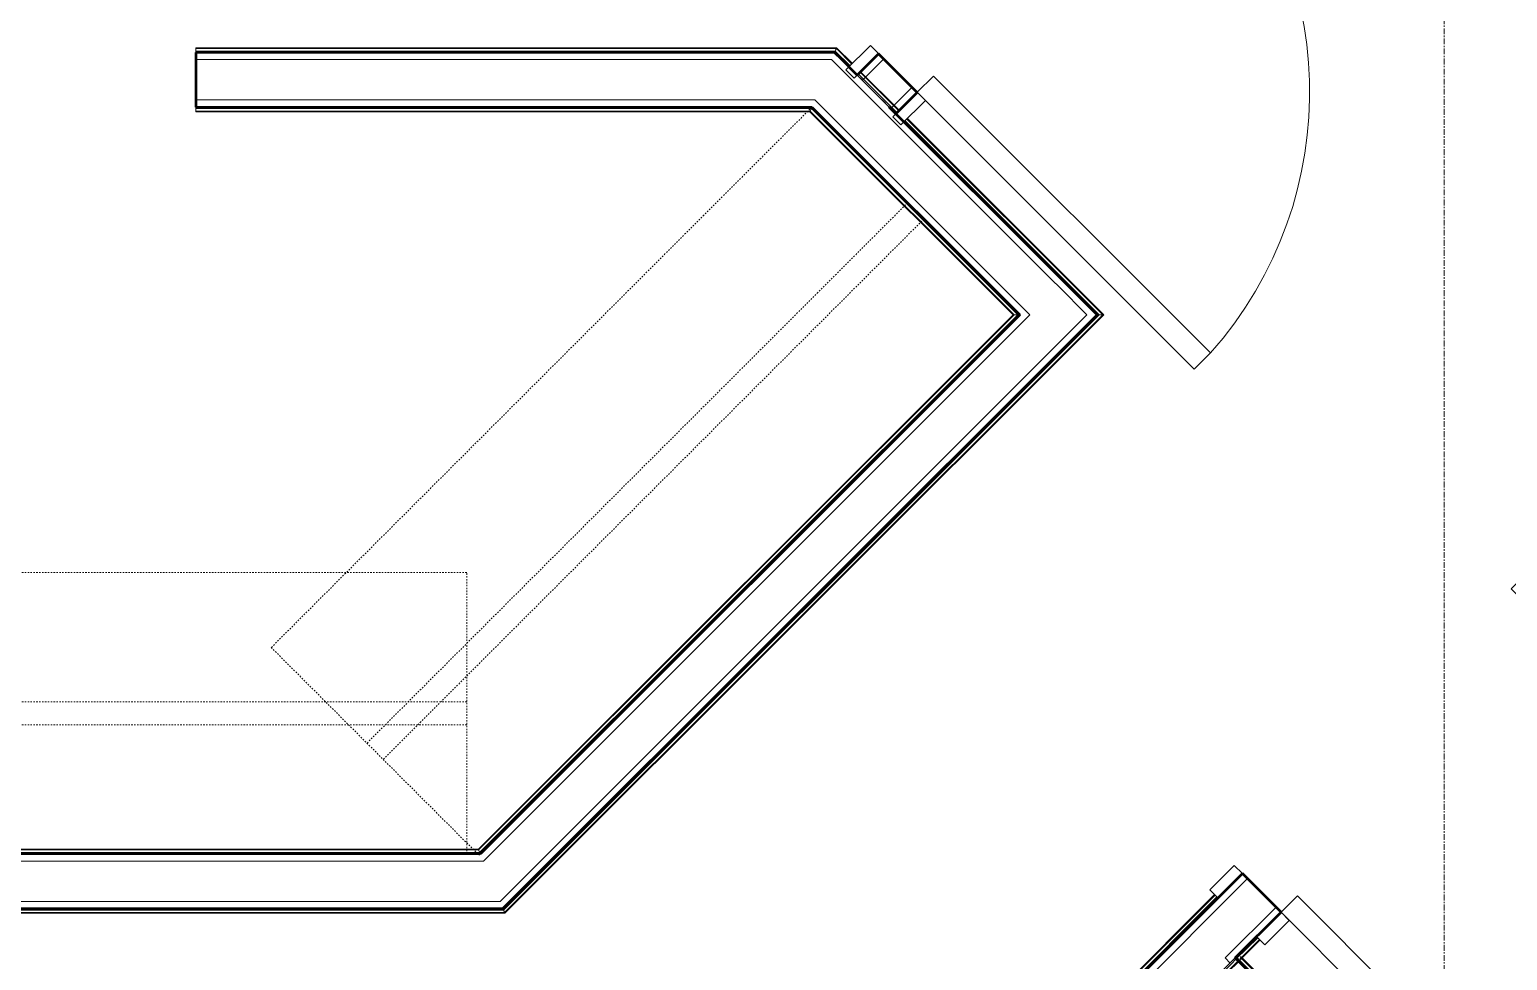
# Model space of a CAD drawing. Header units: inches. Extents: x -4235 to -464, y 9767 to 12344.
# Drawn here: x -3604.1 to -3475.8, y 10201.1 to 10282 of the extents above; entities that cross this region are included whole.
import ezdxf

# ---------------------------------------------------------------- set-up
doc = ezdxf.new("R2010")
doc.units = ezdxf.units.IN
doc.header["$MEASUREMENT"] = 0
doc.linetypes.add('Dash', pattern=[0.25, 0.125, -0.125])
doc.linetypes.add('Grid Line 1_2_', pattern=[0.875, 0.5, -0.125, 0.125, -0.125])
for name, color, linetype, lineweight in [('0-1', 7, 'Continuous', 5), ('0-2', 254, 'Continuous', 9), ('A-DOOR-1', 7, 'Continuous', 9), ('A-DOOR-2', 130, 'Continuous', 20), ('A-DOOR-FRAM-1', 130, 'Continuous', 20), ('A-WALL-1', 250, 'Continuous', 50), ('A-WALL-2', 50, 'Continuous', 13), ('A-WALL-3', 10, 'Continuous', 9), ('A-WALL-4', 254, 'Continuous', 9), ('A-WALL-5', 7, 'Continuous', 9), ('Q-CASE-HDLN-1', 7, 'Dash', 9), ('S-GRID-1', 1, 'Grid Line 1_2_', 9)]:
    doc.layers.add(name, color=color, linetype=linetype, lineweight=lineweight)

# ---------------------------------------------------------------- blocks, each defined once
blk = doc.blocks.new('Basic Wall _ INT - W4BØF - _5_8 GYP - 2X4 WOOD_BATT_ - 5_8 GYP_ - ___-2689615-BACKGROUND - 2ND FLOOR')
at = {"layer": 'A-WALL-3'}
for p, q in [((-3534.24, 10279.96), (-3534.23, 10279.99)), ((-3534.18, 10280.1), (-3534.16, 10280.17)), ((-3534.15, 10280.17), (-3534.09, 10280.32)), ((-3534.09, 10280.32), (-3534.07, 10280.38))]:
    blk.add_line(p, q, dxfattribs=at)
at = {"layer": 'A-WALL-4'}
for p, q in [((-3589.7, 10280.38), (-3589.7, 10280.32)), ((-3589.7, 10280.32), (-3589.7, 10280.17)), ((-3589.7, 10280.32), (-3534.09, 10280.32)), ((-3589.7, 10280.17), (-3589.7, 10280.1)), ((-3589.7, 10279.99), (-3589.7, 10279.96)), ((-3534.24, 10279.96), (-3589.7, 10279.96))]:
    blk.add_line(p, q, dxfattribs=at)
at = {"layer": 'A-WALL-5'}
for p, q in [((-3589.7, 10280.09), (-3589.7, 10280.38)), ((-3589.7, 10280.38), (-3534.07, 10280.38)), ((-3534.19, 10280.09), (-3589.7, 10280.09)), ((-3589.7, 10280.01), (-3589.7, 10280.09)), ((-3589.7, 10279.96), (-3589.7, 10280.01))]:
    blk.add_line(p, q, dxfattribs=at)
at = {"layer": 'A-WALL-5', "flags": 128}
for points in [[(-3534.19, 10280.09), (-3534.19, 10280.09), (-3534.19, 10280.08), (-3534.2, 10280.07), (-3534.2, 10280.05), (-3534.21, 10280.03), (-3534.22, 10280.01)], [(-3534.07, 10280.38), (-3534.12, 10280.26), (-3534.15, 10280.17), (-3534.18, 10280.11), (-3534.19, 10280.09)]]:
    blk.add_lwpolyline(points, dxfattribs=at)
blk = doc.blocks.new('Basic Wall _ INT - W4BØF - _5_8 GYP - 2X4 WOOD_BATT_ - 5_8 GYP_ - ___-2689616-BACKGROUND - 2ND FLOOR')
at = {"layer": 'A-WALL-3'}
for p, q in [((-3536.38, 10274.8), (-3536.35, 10274.86)), ((-3536.35, 10274.86), (-3536.29, 10275.01)), ((-3536.29, 10275.01), (-3536.26, 10275.07)), ((-3536.22, 10275.19), (-3536.21, 10275.21))]:
    blk.add_line(p, q, dxfattribs=at)
at = {"layer": 'A-WALL-4'}
for p, q in [((-3589.7, 10275.21), (-3589.7, 10275.19)), ((-3536.21, 10275.21), (-3589.7, 10275.21)), ((-3589.7, 10275.07), (-3589.7, 10275.01)), ((-3589.7, 10275.01), (-3589.7, 10274.86)), ((-3589.7, 10274.86), (-3589.7, 10274.8)), ((-3589.7, 10274.86), (-3536.35, 10274.86))]:
    blk.add_line(p, q, dxfattribs=at)
at = {"layer": 'A-WALL-5'}
for p, q in [((-3589.7, 10275.17), (-3589.7, 10275.21)), ((-3589.7, 10275.09), (-3589.7, 10275.17)), ((-3589.7, 10275.09), (-3536.26, 10275.09)), ((-3589.7, 10274.8), (-3589.7, 10275.09)), ((-3589.7, 10274.8), (-3536.38, 10274.8))]:
    blk.add_line(p, q, dxfattribs=at)
at = {"layer": 'A-WALL-5', "flags": 128}
for points in [[(-3536.26, 10275.09), (-3536.27, 10275.07), (-3536.29, 10275.01), (-3536.33, 10274.92), (-3536.38, 10274.8)], [(-3536.22, 10275.17), (-3536.23, 10275.15), (-3536.24, 10275.13), (-3536.25, 10275.11), (-3536.25, 10275.1), (-3536.26, 10275.09), (-3536.26, 10275.09)]]:
    blk.add_lwpolyline(points, dxfattribs=at)
blk = doc.blocks.new('Basic Wall _ INT - W4BØF - _5_8 GYP - 2X4 WOOD_BATT_ - 5_8 GYP_ - ___-2689621-BACKGROUND - 2ND FLOOR')
at = {"layer": 'A-WALL-3'}
for p, q in [((-3518.66, 10257.18), (-3518.75, 10257.18)), ((-3518.46, 10257.18), (-3518.66, 10257.18)), ((-3518.37, 10257.18), (-3518.45, 10257.18)), ((-3518.17, 10257.18), (-3518.2, 10257.18)), ((-3565.17, 10210.75), (-3565.15, 10210.69)), ((-3565.15, 10210.69), (-3565.09, 10210.55)), ((-3565.09, 10210.54), (-3565.06, 10210.48)), ((-3565.01, 10210.36), (-3565, 10210.34))]:
    blk.add_line(p, q, dxfattribs=at)
at = {"layer": 'A-WALL-4'}
for p, q in [((-3565.15, 10210.69), (-3518.66, 10257.18)), ((-3518.17, 10257.18), (-3565, 10210.34))]:
    blk.add_line(p, q, dxfattribs=at)
at = {"layer": 'A-WALL-5'}
for p, q in [((-3565.17, 10210.75), (-3518.75, 10257.18)), ((-3518.34, 10257.18), (-3565.06, 10210.46))]:
    blk.add_line(p, q, dxfattribs=at)
at = {"layer": 'A-WALL-5', "flags": 128}
for points in [[(-3518.75, 10257.18), (-3518.58, 10257.18), (-3518.45, 10257.18), (-3518.37, 10257.18), (-3518.34, 10257.18)], [(-3518.34, 10257.18), (-3518.34, 10257.18), (-3518.33, 10257.18), (-3518.31, 10257.18), (-3518.29, 10257.18), (-3518.26, 10257.18), (-3518.23, 10257.18)], [(-3565.06, 10210.46), (-3565.06, 10210.48), (-3565.09, 10210.54), (-3565.13, 10210.63), (-3565.17, 10210.75)], [(-3565.02, 10210.38), (-3565.03, 10210.4), (-3565.04, 10210.42), (-3565.05, 10210.44), (-3565.05, 10210.45), (-3565.05, 10210.46), (-3565.06, 10210.46)]]:
    blk.add_lwpolyline(points, dxfattribs=at)
blk = doc.blocks.new('Basic Wall _ INT - W4BØF - _5_8 GYP - 2X4 WOOD_BATT_ - 5_8 GYP_ - ___-2689622-BACKGROUND - 2ND FLOOR')
at = {"layer": 'A-WALL-3'}
for p, q in [((-3511.42, 10257.18), (-3511.45, 10257.18)), ((-3511.16, 10257.18), (-3511.25, 10257.18)), ((-3510.95, 10257.18), (-3511.16, 10257.18)), ((-3510.86, 10257.18), (-3510.95, 10257.18)), ((-3563.04, 10205.59), (-3563.03, 10205.57)), ((-3562.98, 10205.45), (-3562.95, 10205.39)), ((-3562.95, 10205.38), (-3562.89, 10205.24)), ((-3562.89, 10205.24), (-3562.86, 10205.18))]:
    blk.add_line(p, q, dxfattribs=at)
at = {"layer": 'A-WALL-4'}
for p, q in [((-3511.45, 10257.18), (-3563.04, 10205.59)), ((-3562.89, 10205.24), (-3510.95, 10257.18))]:
    blk.add_line(p, q, dxfattribs=at)
at = {"layer": 'A-WALL-5'}
for p, q in [((-3562.98, 10205.46), (-3511.27, 10257.18)), ((-3562.86, 10205.18), (-3510.86, 10257.18))]:
    blk.add_line(p, q, dxfattribs=at)
at = {"layer": 'A-WALL-5', "flags": 128}
for points in [[(-3511.39, 10257.18), (-3511.36, 10257.18), (-3511.33, 10257.18), (-3511.31, 10257.18), (-3511.29, 10257.18), (-3511.28, 10257.18), (-3511.27, 10257.18)], [(-3511.27, 10257.18), (-3511.25, 10257.18), (-3511.16, 10257.18), (-3511.03, 10257.18), (-3510.86, 10257.18)], [(-3562.98, 10205.46), (-3562.99, 10205.47), (-3562.99, 10205.48), (-3562.99, 10205.49), (-3563, 10205.51), (-3563.01, 10205.53), (-3563.02, 10205.55)], [(-3562.86, 10205.18), (-3562.91, 10205.3), (-3562.95, 10205.39), (-3562.98, 10205.44), (-3562.98, 10205.46)]]:
    blk.add_lwpolyline(points, dxfattribs=at)
blk = doc.blocks.new('OD_CW_Closet - OD_CW_Closet-3110444-BACKGROUND - 2ND FLOOR')
at = {"layer": 'Q-CASE-HDLN-1'}
for p, q in [((67.13, 24), (0.74, 24)), ((0.74, 24), (0.74, -1.51)), ((67.13, -1.51), (67.13, 24)), ((0.74, 12.24), (67.13, 12.24)), ((0.74, 10.24), (67.13, 10.24)), ((0.74, -1.51), (67.13, -1.51))]:
    blk.add_line(p, q, dxfattribs=at)
blk = doc.blocks.new('OD_CW_Closet - OD_CW_Closet-3108933-BACKGROUND - 2ND FLOOR')
at = {"layer": 'Q-CASE-HDLN-1'}
for p, q in [((102.1, 24), (0.74, 24)), ((0.74, 24), (0.74, -0.45)), ((102.1, -0.45), (102.1, 24)), ((0.74, 12.78), (102.1, 12.78)), ((0.74, 10.78), (102.1, 10.78)), ((0.74, -0.45), (102.1, -0.45))]:
    blk.add_line(p, q, dxfattribs=at)
blk = doc.blocks.new('Basic Wall _ INT - W4BØF - _5_8 GYP - 2X4 WOOD_BATT_ - 5_8 GYP_ - ___-2689627-BACKGROUND - 2ND FLOOR')
at = {"layer": 'A-WALL-3'}
for p, q in [((-3667.2, 10210.69), (-3667.34, 10210.55)), ((-3667.14, 10210.75), (-3667.2, 10210.69)), ((-3565.15, 10210.69), (-3565.17, 10210.75)), ((-3565.09, 10210.55), (-3565.15, 10210.69)), ((-3667.52, 10210.36), (-3667.55, 10210.34)), ((-3667.35, 10210.54), (-3667.41, 10210.48)), ((-3565.06, 10210.48), (-3565.09, 10210.54)), ((-3565, 10210.34), (-3565.01, 10210.36))]:
    blk.add_line(p, q, dxfattribs=at)
at = {"layer": 'A-WALL-4'}
for p, q in [((-3565.15, 10210.69), (-3667.2, 10210.69)), ((-3667.55, 10210.34), (-3565, 10210.34))]:
    blk.add_line(p, q, dxfattribs=at)
at = {"layer": 'A-WALL-5'}
for p, q in [((-3565.17, 10210.75), (-3667.14, 10210.75)), ((-3667.55, 10210.34), (-3667.51, 10210.38)), ((-3565.06, 10210.46), (-3667.42, 10210.46))]:
    blk.add_line(p, q, dxfattribs=at)
at = {"layer": 'A-WALL-5', "flags": 128}
for points in [[(-3667.42, 10210.46), (-3667.4, 10210.48), (-3667.35, 10210.54), (-3667.25, 10210.63), (-3667.14, 10210.75)], [(-3565.17, 10210.75), (-3565.13, 10210.63), (-3565.09, 10210.54), (-3565.06, 10210.48), (-3565.06, 10210.46)], [(-3667.51, 10210.38), (-3667.48, 10210.4), (-3667.46, 10210.42), (-3667.45, 10210.44), (-3667.43, 10210.45), (-3667.43, 10210.46), (-3667.42, 10210.46)], [(-3565.06, 10210.46), (-3565.05, 10210.46), (-3565.05, 10210.45), (-3565.05, 10210.44), (-3565.04, 10210.42), (-3565.03, 10210.4), (-3565.02, 10210.38)]]:
    blk.add_lwpolyline(points, dxfattribs=at)
blk = doc.blocks.new('Basic Wall _ INT - W4BØF - _5_8 GYP - 2X4 WOOD_BATT_ - 5_8 GYP_ - ___-2689628-BACKGROUND - 2ND FLOOR')
at = {"layer": 'A-WALL-3'}
for p, q in [((-3676.05, 10205.59), (-3676.07, 10205.57)), ((-3563.03, 10205.57), (-3563.04, 10205.59)), ((-3676.4, 10205.24), (-3676.45, 10205.19)), ((-3676.34, 10205.3), (-3676.4, 10205.24)), ((-3676.05, 10205.24), (-3676.4, 10205.24)), ((-3676.25, 10205.38), (-3676.33, 10205.31)), ((-3676.19, 10205.45), (-3676.25, 10205.39)), ((-3562.95, 10205.39), (-3562.98, 10205.45)), ((-3562.89, 10205.24), (-3562.95, 10205.38)), ((-3562.86, 10205.18), (-3562.89, 10205.24))]:
    blk.add_line(p, q, dxfattribs=at)
at = {"layer": 'A-WALL-4'}
for p, q in [((-3676.05, 10205.59), (-3563.04, 10205.59)), ((-3562.89, 10205.24), (-3676.05, 10205.24))]:
    blk.add_line(p, q, dxfattribs=at)
at = {"layer": 'A-WALL-5'}
for p, q in [((-3562.86, 10205.18), (-3676.46, 10205.18)), ((-3676.17, 10205.46), (-3562.98, 10205.46))]:
    blk.add_line(p, q, dxfattribs=at)
at = {"layer": 'A-WALL-5', "flags": 128}
for points in [[(-3676.17, 10205.46), (-3676.17, 10205.47), (-3676.16, 10205.48), (-3676.15, 10205.49), (-3676.13, 10205.51), (-3676.11, 10205.53), (-3676.09, 10205.55)], [(-3563.02, 10205.55), (-3563.01, 10205.53), (-3563, 10205.51), (-3562.99, 10205.49), (-3562.99, 10205.48), (-3562.99, 10205.47), (-3562.98, 10205.46)], [(-3676.46, 10205.18), (-3676.34, 10205.3), (-3676.25, 10205.39), (-3676.19, 10205.44), (-3676.17, 10205.46)], [(-3562.98, 10205.46), (-3562.98, 10205.44), (-3562.95, 10205.39), (-3562.91, 10205.3), (-3562.86, 10205.18)]]:
    blk.add_lwpolyline(points, dxfattribs=at)
blk = doc.blocks.new('Basic Wall _ INT - W4BØF - _5_8 GYP - 2X4 WOOD_BATT_ - 5_8 GYP_ - ___-2689631-BACKGROUND - 2ND FLOOR')
at = {"layer": 'A-WALL-3'}
for p, q in [((-3536.35, 10274.86), (-3536.38, 10274.8)), ((-3536.29, 10275.01), (-3536.35, 10274.86)), ((-3536.26, 10275.07), (-3536.29, 10275.01)), ((-3536.21, 10275.21), (-3536.22, 10275.19)), ((-3518.75, 10257.18), (-3518.66, 10257.18)), ((-3518.66, 10257.18), (-3518.46, 10257.18)), ((-3518.45, 10257.18), (-3518.37, 10257.18)), ((-3518.2, 10257.18), (-3518.17, 10257.18))]:
    blk.add_line(p, q, dxfattribs=at)
at = {"layer": 'A-WALL-4'}
for p, q in [((-3536.35, 10274.86), (-3518.66, 10257.18)), ((-3518.17, 10257.18), (-3536.21, 10275.21))]:
    blk.add_line(p, q, dxfattribs=at)
at = {"layer": 'A-WALL-5'}
for p, q in [((-3536.26, 10275.09), (-3518.34, 10257.18)), ((-3536.38, 10274.8), (-3518.75, 10257.18))]:
    blk.add_line(p, q, dxfattribs=at)
at = {"layer": 'A-WALL-5', "flags": 128}
for points in [[(-3536.38, 10274.8), (-3536.33, 10274.92), (-3536.29, 10275.01), (-3536.27, 10275.07), (-3536.26, 10275.09)], [(-3536.26, 10275.09), (-3536.26, 10275.09), (-3536.25, 10275.1), (-3536.25, 10275.11), (-3536.24, 10275.13), (-3536.23, 10275.15), (-3536.22, 10275.17)], [(-3518.34, 10257.18), (-3518.37, 10257.18), (-3518.45, 10257.18), (-3518.58, 10257.18), (-3518.75, 10257.18)], [(-3518.23, 10257.18), (-3518.26, 10257.18), (-3518.29, 10257.18), (-3518.31, 10257.18), (-3518.33, 10257.18), (-3518.34, 10257.18), (-3518.34, 10257.18)]]:
    blk.add_lwpolyline(points, dxfattribs=at)
blk = doc.blocks.new('Basic Wall _ INT - W4BØF - _5_8 GYP - 2X4 WOOD_BATT_ - 5_8 GYP_ - ___-2689632-BACKGROUND - 2ND FLOOR')
at = {"layer": 'A-WALL-3'}
for p, q in [((-3534.23, 10279.99), (-3534.24, 10279.96)), ((-3534.16, 10280.17), (-3534.18, 10280.1)), ((-3534.09, 10280.32), (-3534.15, 10280.17)), ((-3534.07, 10280.38), (-3534.09, 10280.32)), ((-3528.92, 10274.64), (-3532.28, 10278)), ((-3532.03, 10278.25), (-3528.67, 10274.89)), ((-3511.45, 10257.18), (-3511.42, 10257.18)), ((-3511.25, 10257.18), (-3511.16, 10257.18)), ((-3511.16, 10257.18), (-3510.95, 10257.18)), ((-3510.95, 10257.18), (-3510.86, 10257.18))]:
    blk.add_line(p, q, dxfattribs=at)
at = {"layer": 'A-WALL-4'}
for p, q in [((-3532.98, 10278.71), (-3534.24, 10279.96)), ((-3534.09, 10280.32), (-3532.74, 10278.96)), ((-3528.85, 10274.75), (-3532.17, 10278.07)), ((-3531.98, 10278.29), (-3528.63, 10274.94)), ((-3511.45, 10257.18), (-3528.21, 10273.94)), ((-3527.96, 10274.18), (-3510.95, 10257.18))]:
    blk.add_line(p, q, dxfattribs=at)
at = {"layer": 'A-WALL-5'}
for p, q in [((-3532.9, 10278.8), (-3534.19, 10280.09)), ((-3534.07, 10280.38), (-3532.69, 10279)), ((-3511.27, 10257.18), (-3528.12, 10274.02)), ((-3527.92, 10274.23), (-3510.86, 10257.18))]:
    blk.add_line(p, q, dxfattribs=at)
at = {"layer": 'A-WALL-5', "flags": 128}
for points in [[(-3534.22, 10280.01), (-3534.21, 10280.03), (-3534.2, 10280.05), (-3534.2, 10280.07), (-3534.19, 10280.08), (-3534.19, 10280.09), (-3534.19, 10280.09)], [(-3534.19, 10280.09), (-3534.18, 10280.11), (-3534.15, 10280.17), (-3534.12, 10280.26), (-3534.07, 10280.38)], [(-3511.27, 10257.18), (-3511.28, 10257.18), (-3511.29, 10257.18), (-3511.31, 10257.18), (-3511.33, 10257.18), (-3511.36, 10257.18), (-3511.39, 10257.18)], [(-3510.86, 10257.18), (-3511.03, 10257.18), (-3511.16, 10257.18), (-3511.25, 10257.18), (-3511.27, 10257.18)]]:
    blk.add_lwpolyline(points, dxfattribs=at)
blk = doc.blocks.new('SWING - SINGLE - FLUSH - 2-10 x 6-8 - PRIVACY-3199407-BACKGROUND - 2ND FLOOR')
at = {"layer": 'A-DOOR-1'}
blk.add_arc((17, 2.37), 34.07, 93.3657, 180, dxfattribs=at)
at = {"layer": 'A-DOOR-2'}
for p, q in [((15, 2.37), (15, 36.38)), ((17, 36.38), (15, 36.38)), ((17, 2.37), (17, 36.38)), ((17, 2.37), (15, 2.37))]:
    blk.add_line(p, q, dxfattribs=at)
at = {"layer": 'A-DOOR-FRAM-1'}
for p, q in [((-17, 3.37), (-20, 3.37)), ((-20, 3.37), (-20, 2.37)), ((-17, 2.37), (-17, 3.37)), ((20, 3.37), (17, 3.37)), ((17, 3.37), (17, 2.37)), ((20, 2.37), (20, 3.37)), ((-20, 2.37), (-17, 2.37)), ((17, 2.37), (20, 2.37)), ((-17, -2.38), (-20, -2.38)), ((-20, -2.38), (-20, -3.38)), ((-17, -3.38), (-17, -2.38)), ((20, -2.38), (17, -2.38)), ((17, -2.38), (17, -3.38)), ((20, -3.38), (20, -2.38)), ((-20, -3.38), (-17, -3.38)), ((17, -3.38), (20, -3.38))]:
    blk.add_line(p, q, dxfattribs=at)
blk = doc.blocks.new('Basic Wall _ INT - W4BØF - _5_8 GYP - 2X4 WOOD_BATT_ - 5_8 GYP_ - ___-2689633-BACKGROUND - 2ND FLOOR')
at = {"layer": 'A-WALL-3'}
for p, q in [((-3499.43, 10201.31), (-3499.45, 10201.3)), ((-3499.4, 10201.34), (-3499.36, 10201.38)), ((-3499.36, 10201.39), (-3499.34, 10201.4)), ((-3499.36, 10201.38), (-3499.36, 10201.39)), ((-3499.34, 10201.4), (-3499.24, 10201.51)), ((-3499.24, 10201.5), (-3499.3, 10201.44)), ((-3499.24, 10201.51), (-3499.15, 10201.59)), ((-3499.15, 10201.59), (-3499.2, 10201.55)), ((-3499.04, 10201.39), (-3498.99, 10201.34)), ((-3498.98, 10201.32), (-3498.9, 10201.25)), ((-3480.4, 10182.45), (-3480.33, 10182.47)), ((-3480.33, 10182.47), (-3480.19, 10182.53)), ((-3480.19, 10182.53), (-3480.12, 10182.56)), ((-3480.54, 10182.39), (-3480.51, 10182.4))]:
    blk.add_line(p, q, dxfattribs=at)
at = {"layer": 'A-WALL-4'}
for p, q in [((-3499.45, 10201.3), (-3499.42, 10201.33)), ((-3480.54, 10182.39), (-3499.45, 10201.3)), ((-3499.42, 10201.33), (-3499.4, 10201.34)), ((-3499, 10201.44), (-3498.95, 10201.38)), ((-3498.93, 10201.37), (-3498.86, 10201.3)), ((-3498.9, 10201.25), (-3480.19, 10182.53))]:
    blk.add_line(p, q, dxfattribs=at)
at = {"layer": 'A-WALL-5'}
for p, q in [((-3480.41, 10182.44), (-3499.36, 10201.39)), ((-3498.86, 10201.3), (-3480.12, 10182.56))]:
    blk.add_line(p, q, dxfattribs=at)
at = {"layer": 'A-WALL-5', "flags": 128}
for points in [[(-3480.41, 10182.44), (-3480.41, 10182.44), (-3480.42, 10182.43), (-3480.44, 10182.43), (-3480.45, 10182.42), (-3480.47, 10182.41), (-3480.49, 10182.41)], [(-3480.12, 10182.56), (-3480.24, 10182.51), (-3480.33, 10182.47), (-3480.39, 10182.45), (-3480.41, 10182.44)]]:
    blk.add_lwpolyline(points, dxfattribs=at)
blk = doc.blocks.new('Basic Wall _ INT - W4BØF - _5_8 GYP - 2X4 WOOD_BATT_ - 5_8 GYP_ - ___-2689635-BACKGROUND - 2ND FLOOR')
at = {"layer": 'A-WALL-3'}
for p, q in [((-3444.83, 10255.88), (-3444.85, 10255.89)), ((-3444.6, 10255.65), (-3444.81, 10255.43)), ((-3444.64, 10255.69), (-3444.7, 10255.75)), ((-3444.56, 10255.6), (-3444.6, 10255.65)), ((-3445.14, 10255.1), (-3445.24, 10255.01)), ((-3445.05, 10255.2), (-3445.13, 10255.12)), ((-3444.99, 10255.25), (-3445.04, 10255.21)), ((-3452.31, 10247.94), (-3452.36, 10247.88)), ((-3452.21, 10248.03), (-3452.3, 10247.94)), ((-3452.1, 10248.15), (-3452.21, 10248.03)), ((-3457.75, 10242.99), (-3453, 10247.74)), ((-3453.13, 10247.11), (-3456.63, 10243.61)), ((-3452.51, 10247.74), (-3453.09, 10247.15)), ((-3457.46, 10242.79), (-3457.55, 10242.7)), ((-3457.4, 10242.84), (-3457.46, 10242.79)), ((-3456.64, 10243.61), (-3457.26, 10242.99)), ((-3457.55, 10242.69), (-3457.67, 10242.58)), ((-3471.43, 10229.32), (-3469.31, 10231.44)), ((-3497.59, 10203.15), (-3495.47, 10205.27)), ((-3502.8, 10197.94), (-3499.45, 10201.3)), ((-3499.64, 10200.61), (-3502.07, 10198.17)), ((-3499.2, 10201.05), (-3499.63, 10200.61)), ((-3498.99, 10201.26), (-3499.05, 10201.19)), ((-3498.91, 10201.34), (-3498.99, 10201.26)), ((-3502.11, 10198.13), (-3502.56, 10197.69)), ((-3502.77, 10197.48), (-3502.85, 10197.4)), ((-3502.7, 10197.55), (-3502.76, 10197.48)), ((-3518.75, 10181.99), (-3518.72, 10181.98)), ((-3518.61, 10181.94), (-3518.55, 10181.91)), ((-3518.54, 10181.91), (-3518.4, 10181.85)), ((-3518.4, 10181.85), (-3518.34, 10181.82))]:
    blk.add_line(p, q, dxfattribs=at)
at = {"layer": 'A-WALL-4'}
for p, q in [((-3453, 10247.74), (-3444.85, 10255.89)), ((-3444.85, 10255.89), (-3444.82, 10255.86)), ((-3444.84, 10255.73), (-3444.76, 10255.81)), ((-3444.82, 10255.86), (-3444.79, 10255.83)), ((-3444.56, 10255.6), (-3444.81, 10255.35)), ((-3444.79, 10255.83), (-3444.76, 10255.81)), ((-3444.76, 10255.81), (-3444.76, 10255.81)), ((-3444.76, 10255.81), (-3444.75, 10255.79)), ((-3444.75, 10255.79), (-3444.56, 10255.6)), ((-3445.26, 10254.98), (-3452.1, 10248.15)), ((-3445.14, 10255.02), (-3445.24, 10254.92)), ((-3445.05, 10255.11), (-3445.13, 10255.03)), ((-3444.99, 10255.16), (-3445.04, 10255.12)), ((-3452.22, 10247.94), (-3452.27, 10247.88)), ((-3452.13, 10248.03), (-3452.22, 10247.94)), ((-3452.01, 10248.15), (-3452.12, 10248.03)), ((-3456.89, 10243.68), (-3453.45, 10247.11)), ((-3452.42, 10247.74), (-3456.54, 10243.61)), ((-3453.44, 10247.13), (-3452.83, 10247.74)), ((-3469.31, 10231.44), (-3457.75, 10242.99)), ((-3457.58, 10242.99), (-3456.95, 10243.61)), ((-3457.37, 10242.79), (-3457.46, 10242.7)), ((-3457.31, 10242.84), (-3457.37, 10242.79)), ((-3456.55, 10243.61), (-3457.17, 10242.99)), ((-3457.67, 10242.58), (-3469.06, 10231.19)), ((-3457.46, 10242.69), (-3457.58, 10242.58)), ((-3499.42, 10201.33), (-3497.59, 10203.15)), ((-3497.34, 10202.91), (-3498.91, 10201.34)), ((-3499.6, 10200.56), (-3502.51, 10197.65)), ((-3502.26, 10198.31), (-3499.8, 10200.77)), ((-3499.8, 10200.77), (-3499.36, 10201.21)), ((-3499.15, 10201), (-3499.59, 10200.57)), ((-3498.95, 10201.21), (-3499.01, 10201.15)), ((-3498.86, 10201.3), (-3498.95, 10201.21)), ((-3518.75, 10181.99), (-3502.8, 10197.94)), ((-3502.72, 10197.85), (-3502.27, 10198.29)), ((-3502.85, 10197.4), (-3518.4, 10181.85)), ((-3502.72, 10197.44), (-3502.8, 10197.35)), ((-3502.66, 10197.5), (-3502.72, 10197.44))]:
    blk.add_line(p, q, dxfattribs=at)
at = {"layer": 'A-WALL-5'}
for p, q in [((-3452.83, 10247.74), (-3444.85, 10255.72)), ((-3445.26, 10254.9), (-3452, 10248.15)), ((-3469.22, 10231.35), (-3457.58, 10242.99)), ((-3457.58, 10242.58), (-3469.01, 10231.15)), ((-3499.36, 10201.21), (-3497.5, 10203.06)), ((-3497.3, 10202.86), (-3498.86, 10201.3)), ((-3518.62, 10181.94), (-3502.72, 10197.85)), ((-3502.8, 10197.35), (-3518.34, 10181.82))]:
    blk.add_line(p, q, dxfattribs=at)
at = {"layer": 'A-WALL-5', "flags": 128}
for points in [[(-3518.62, 10181.94), (-3518.63, 10181.94), (-3518.63, 10181.95), (-3518.65, 10181.95), (-3518.66, 10181.96), (-3518.68, 10181.97), (-3518.71, 10181.98)], [(-3518.34, 10181.82), (-3518.45, 10181.87), (-3518.55, 10181.91), (-3518.6, 10181.93), (-3518.62, 10181.94)]]:
    blk.add_lwpolyline(points, dxfattribs=at)
blk = doc.blocks.new('Basic Wall _ INT - W4BØF - _5_8 GYP - 2X4 WOOD_BATT_ - 5_8 GYP_ - ___-2689636-BACKGROUND - 2ND FLOOR')
at = {"layer": 'A-WALL-3'}
for p, q in [((-3445.14, 10262.81), (-3445.26, 10262.69)), ((-3444.85, 10262.61), (-3444.87, 10262.63)), ((-3474.79, 10232.68), (-3472.66, 10234.8)), ((-3500.95, 10206.51), (-3498.83, 10208.63)), ((-3523.91, 10184.13), (-3523.85, 10184.11)), ((-3523.85, 10184.11), (-3523.7, 10184.05)), ((-3523.7, 10184.05), (-3523.64, 10184.02)), ((-3523.52, 10183.97), (-3523.5, 10183.96))]:
    blk.add_line(p, q, dxfattribs=at)
at = {"layer": 'A-WALL-4'}
for p, q in [((-3445.26, 10262.69), (-3472.91, 10235.04)), ((-3472.66, 10234.8), (-3444.85, 10262.61)), ((-3445.14, 10262.9), (-3445.26, 10262.78)), ((-3445.1, 10262.87), (-3445.06, 10262.82)), ((-3444.99, 10262.75), (-3444.95, 10262.71)), ((-3444.95, 10262.71), (-3444.94, 10262.7)), ((-3444.94, 10262.7), (-3444.89, 10262.66)), ((-3501.2, 10206.76), (-3523.85, 10184.11)), ((-3523.5, 10183.96), (-3500.95, 10206.51))]:
    blk.add_line(p, q, dxfattribs=at)
at = {"layer": 'A-WALL-5'}
for p, q in [((-3445.26, 10262.78), (-3472.96, 10235.09)), ((-3444.94, 10262.7), (-3472.75, 10234.88)), ((-3444.89, 10262.66), (-3444.88, 10262.64)), ((-3444.88, 10262.64), (-3444.85, 10262.61)), ((-3501.24, 10206.8), (-3523.91, 10184.13)), ((-3501.04, 10206.6), (-3523.62, 10184.01))]:
    blk.add_line(p, q, dxfattribs=at)
at = {"layer": 'A-WALL-5', "flags": 128}
for points in [[(-3523.62, 10184.01), (-3523.64, 10184.02), (-3523.7, 10184.05), (-3523.79, 10184.08), (-3523.91, 10184.13)], [(-3523.54, 10183.98), (-3523.56, 10183.99), (-3523.58, 10184), (-3523.6, 10184), (-3523.61, 10184.01), (-3523.62, 10184.01), (-3523.62, 10184.01)]]:
    blk.add_lwpolyline(points, dxfattribs=at)
blk = doc.blocks.new('CTR - 1st Phase - Unit Layouts_rvt-1-BACKGROUND - 2ND FLOOR')
at = {"layer": 'A-WALL-1'}
for p, q in [((-3534.24, 10279.96), (-3589.7, 10279.96)), ((-3589.7, 10279.96), (-3589.7, 10275.21)), ((-3533.61, 10279.34), (-3534.24, 10279.96)), ((-3532.28, 10278), (-3533.61, 10279.34)), ((-3530.42, 10279.86), (-3532.28, 10278)), ((-3527.06, 10276.5), (-3530.42, 10279.86)), ((-3528.92, 10274.64), (-3527.06, 10276.5)), ((-3589.7, 10275.21), (-3536.21, 10275.21)), ((-3536.21, 10275.21), (-3518.17, 10257.18)), ((-3514.81, 10260.53), (-3529.49, 10275.21)), ((-3529.49, 10275.21), (-3528.92, 10274.64)), ((-3511.89, 10257.62), (-3514.81, 10260.53)), ((-3518.17, 10257.18), (-3565, 10210.34)), ((-3563.04, 10205.59), (-3511.45, 10257.18)), ((-3511.45, 10257.18), (-3511.89, 10257.62)), ((-3565, 10210.34), (-3667.55, 10210.34)), ((-3498.83, 10208.63), (-3518.75, 10188.71)), ((-3495.47, 10205.27), (-3498.83, 10208.63)), ((-3667.55, 10205.59), (-3569.75, 10205.59)), ((-3569.75, 10205.59), (-3563.92, 10205.59)), ((-3563.92, 10205.59), (-3563.04, 10205.59)), ((-3499.45, 10201.3), (-3495.47, 10205.27)), ((-3485.29, 10187.14), (-3499.45, 10201.3))]:
    blk.add_line(p, q, dxfattribs=at)
at = {"layer": 'A-WALL-2'}
for p, q in [((-3589.7, 10279.34), (-3534.5, 10279.34)), ((-3534.5, 10279.34), (-3531, 10275.84)), ((-3531.83, 10277.56), (-3529.98, 10279.42)), ((-3532.28, 10278), (-3531.83, 10277.56)), ((-3529.36, 10275.09), (-3527.5, 10276.94)), ((-3589.7, 10275.84), (-3535.95, 10275.84)), ((-3535.95, 10275.84), (-3535.32, 10275.21)), ((-3535.32, 10275.21), (-3517.73, 10257.62)), ((-3531, 10275.84), (-3530.37, 10275.21)), ((-3530.37, 10275.21), (-3515.25, 10260.09)), ((-3530.11, 10275.84), (-3529.49, 10275.21)), ((-3515.25, 10260.09), (-3514.81, 10259.65)), ((-3514.81, 10259.65), (-3512.33, 10257.18)), ((-3564.74, 10209.71), (-3517.28, 10257.18)), ((-3563.29, 10206.21), (-3512.33, 10257.18)), ((-3517.73, 10257.62), (-3517.28, 10257.18)), ((-3565.63, 10209.71), (-3667.55, 10209.71)), ((-3564.74, 10209.71), (-3565.63, 10209.71)), ((-3498.39, 10208.19), (-3518.75, 10187.83)), ((-3569.13, 10206.21), (-3667.55, 10206.21)), ((-3568.24, 10206.21), (-3569.13, 10206.21)), ((-3563.29, 10206.21), (-3568.24, 10206.21)), ((-3495.91, 10205.72), (-3500.33, 10201.3)), ((-3500.33, 10201.3), (-3499.89, 10200.86))]:
    blk.add_line(p, q, dxfattribs=at)
at = {"layer": 'A-WALL-3'}
for p, q in [((-3534.24, 10279.96), (-3589.7, 10279.96)), ((-3534.24, 10279.96), (-3532.98, 10278.71)), ((-3530.42, 10279.86), (-3531.98, 10278.29)), ((-3528.92, 10274.64), (-3532.28, 10278)), ((-3532.28, 10278), (-3528.92, 10274.64)), ((-3532.07, 10278.2), (-3532.13, 10278.15)), ((-3528.67, 10274.89), (-3532.03, 10278.25)), ((-3589.7, 10275.21), (-3536.21, 10275.21)), ((-3536.21, 10275.21), (-3518.17, 10257.18)), ((-3528.77, 10274.79), (-3528.73, 10274.84)), ((-3528.63, 10274.94), (-3528.34, 10275.22)), ((-3514.81, 10260.53), (-3528.21, 10273.94)), ((-3514.81, 10260.53), (-3511.45, 10257.18)), ((-3518.17, 10257.18), (-3565, 10210.34)), ((-3563.04, 10205.59), (-3511.45, 10257.18)), ((-3565, 10210.34), (-3667.55, 10210.34)), ((-3498.83, 10208.63), (-3500.95, 10206.51)), ((-3667.55, 10205.59), (-3569.75, 10205.59)), ((-3563.04, 10205.59), (-3569.75, 10205.59)), ((-3500.95, 10206.51), (-3518.75, 10188.71)), ((-3497.59, 10203.15), (-3495.47, 10205.27)), ((-3499.15, 10201.59), (-3497.59, 10203.15)), ((-3499.3, 10201.44), (-3499.15, 10201.59)), ((-3499.24, 10201.09), (-3499.29, 10201.14))]:
    blk.add_line(p, q, dxfattribs=at)
at = {"layer": 'A-WALL-4'}
for p, q in [((-3589.7, 10275.21), (-3589.7, 10279.96)), ((-3530.42, 10279.86), (-3527.06, 10276.5)), ((-3528.63, 10274.94), (-3531.98, 10278.29)), ((-3498.83, 10208.63), (-3495.47, 10205.27))]:
    blk.add_line(p, q, dxfattribs=at)
at = {"layer": '0-2'}
for name, p, rotation in [('SWING - SINGLE - FLUSH - 2-10 x 6-8 - PRIVACY-3199407-BACKGROUND - 2ND FLOOR', (-3516.72, 10290.2), 225.0000000000024), ('OD_CW_Closet - OD_CW_Closet-3110444-BACKGROUND - 2ND FLOOR', (-3534.62, 10274.67), 225.0000000000065), ('SWING - SINGLE - FLUSH - 2-10 x 6-8 - PRIVACY-3199407-BACKGROUND - 2ND FLOOR', (-3485.13, 10218.97), 225.000000000005), ('OD_CW_Closet - OD_CW_Closet-3108933-BACKGROUND - 2ND FLOOR', (-3565.44, 10234.34), 180)]:
    blk.add_blockref(name, p, dxfattribs=dict(at, rotation=rotation))
for name in ['Basic Wall _ INT - W4BØF - _5_8 GYP - 2X4 WOOD_BATT_ - 5_8 GYP_ - ___-2689615-BACKGROUND - 2ND FLOOR', 'Basic Wall _ INT - W4BØF - _5_8 GYP - 2X4 WOOD_BATT_ - 5_8 GYP_ - ___-2689632-BACKGROUND - 2ND FLOOR', 'Basic Wall _ INT - W4BØF - _5_8 GYP - 2X4 WOOD_BATT_ - 5_8 GYP_ - ___-2689616-BACKGROUND - 2ND FLOOR', 'Basic Wall _ INT - W4BØF - _5_8 GYP - 2X4 WOOD_BATT_ - 5_8 GYP_ - ___-2689631-BACKGROUND - 2ND FLOOR', 'Basic Wall _ INT - W4BØF - _5_8 GYP - 2X4 WOOD_BATT_ - 5_8 GYP_ - ___-2689636-BACKGROUND - 2ND FLOOR', 'Basic Wall _ INT - W4BØF - _5_8 GYP - 2X4 WOOD_BATT_ - 5_8 GYP_ - ___-2689621-BACKGROUND - 2ND FLOOR', 'Basic Wall _ INT - W4BØF - _5_8 GYP - 2X4 WOOD_BATT_ - 5_8 GYP_ - ___-2689622-BACKGROUND - 2ND FLOOR', 'Basic Wall _ INT - W4BØF - _5_8 GYP - 2X4 WOOD_BATT_ - 5_8 GYP_ - ___-2689635-BACKGROUND - 2ND FLOOR', 'Basic Wall _ INT - W4BØF - _5_8 GYP - 2X4 WOOD_BATT_ - 5_8 GYP_ - ___-2689627-BACKGROUND - 2ND FLOOR', 'Basic Wall _ INT - W4BØF - _5_8 GYP - 2X4 WOOD_BATT_ - 5_8 GYP_ - ___-2689628-BACKGROUND - 2ND FLOOR', 'Basic Wall _ INT - W4BØF - _5_8 GYP - 2X4 WOOD_BATT_ - 5_8 GYP_ - ___-2689633-BACKGROUND - 2ND FLOOR']:
    blk.add_blockref(name, (0, 0), dxfattribs=at)

msp = doc.modelspace()

# ---------------------------------------------------------------- linework, layer by layer
at = {"layer": 'S-GRID-1'}
msp.add_line((-3481.32, 9836.18), (-3481.32, 12294.59), dxfattribs=at)

# ---------------------------------------------------------------- block references
at = {"layer": '0-1'}
msp.add_blockref('CTR - 1st Phase - Unit Layouts_rvt-1-BACKGROUND - 2ND FLOOR', (0, 0), dxfattribs=at)

doc.saveas('drawing.dxf')
